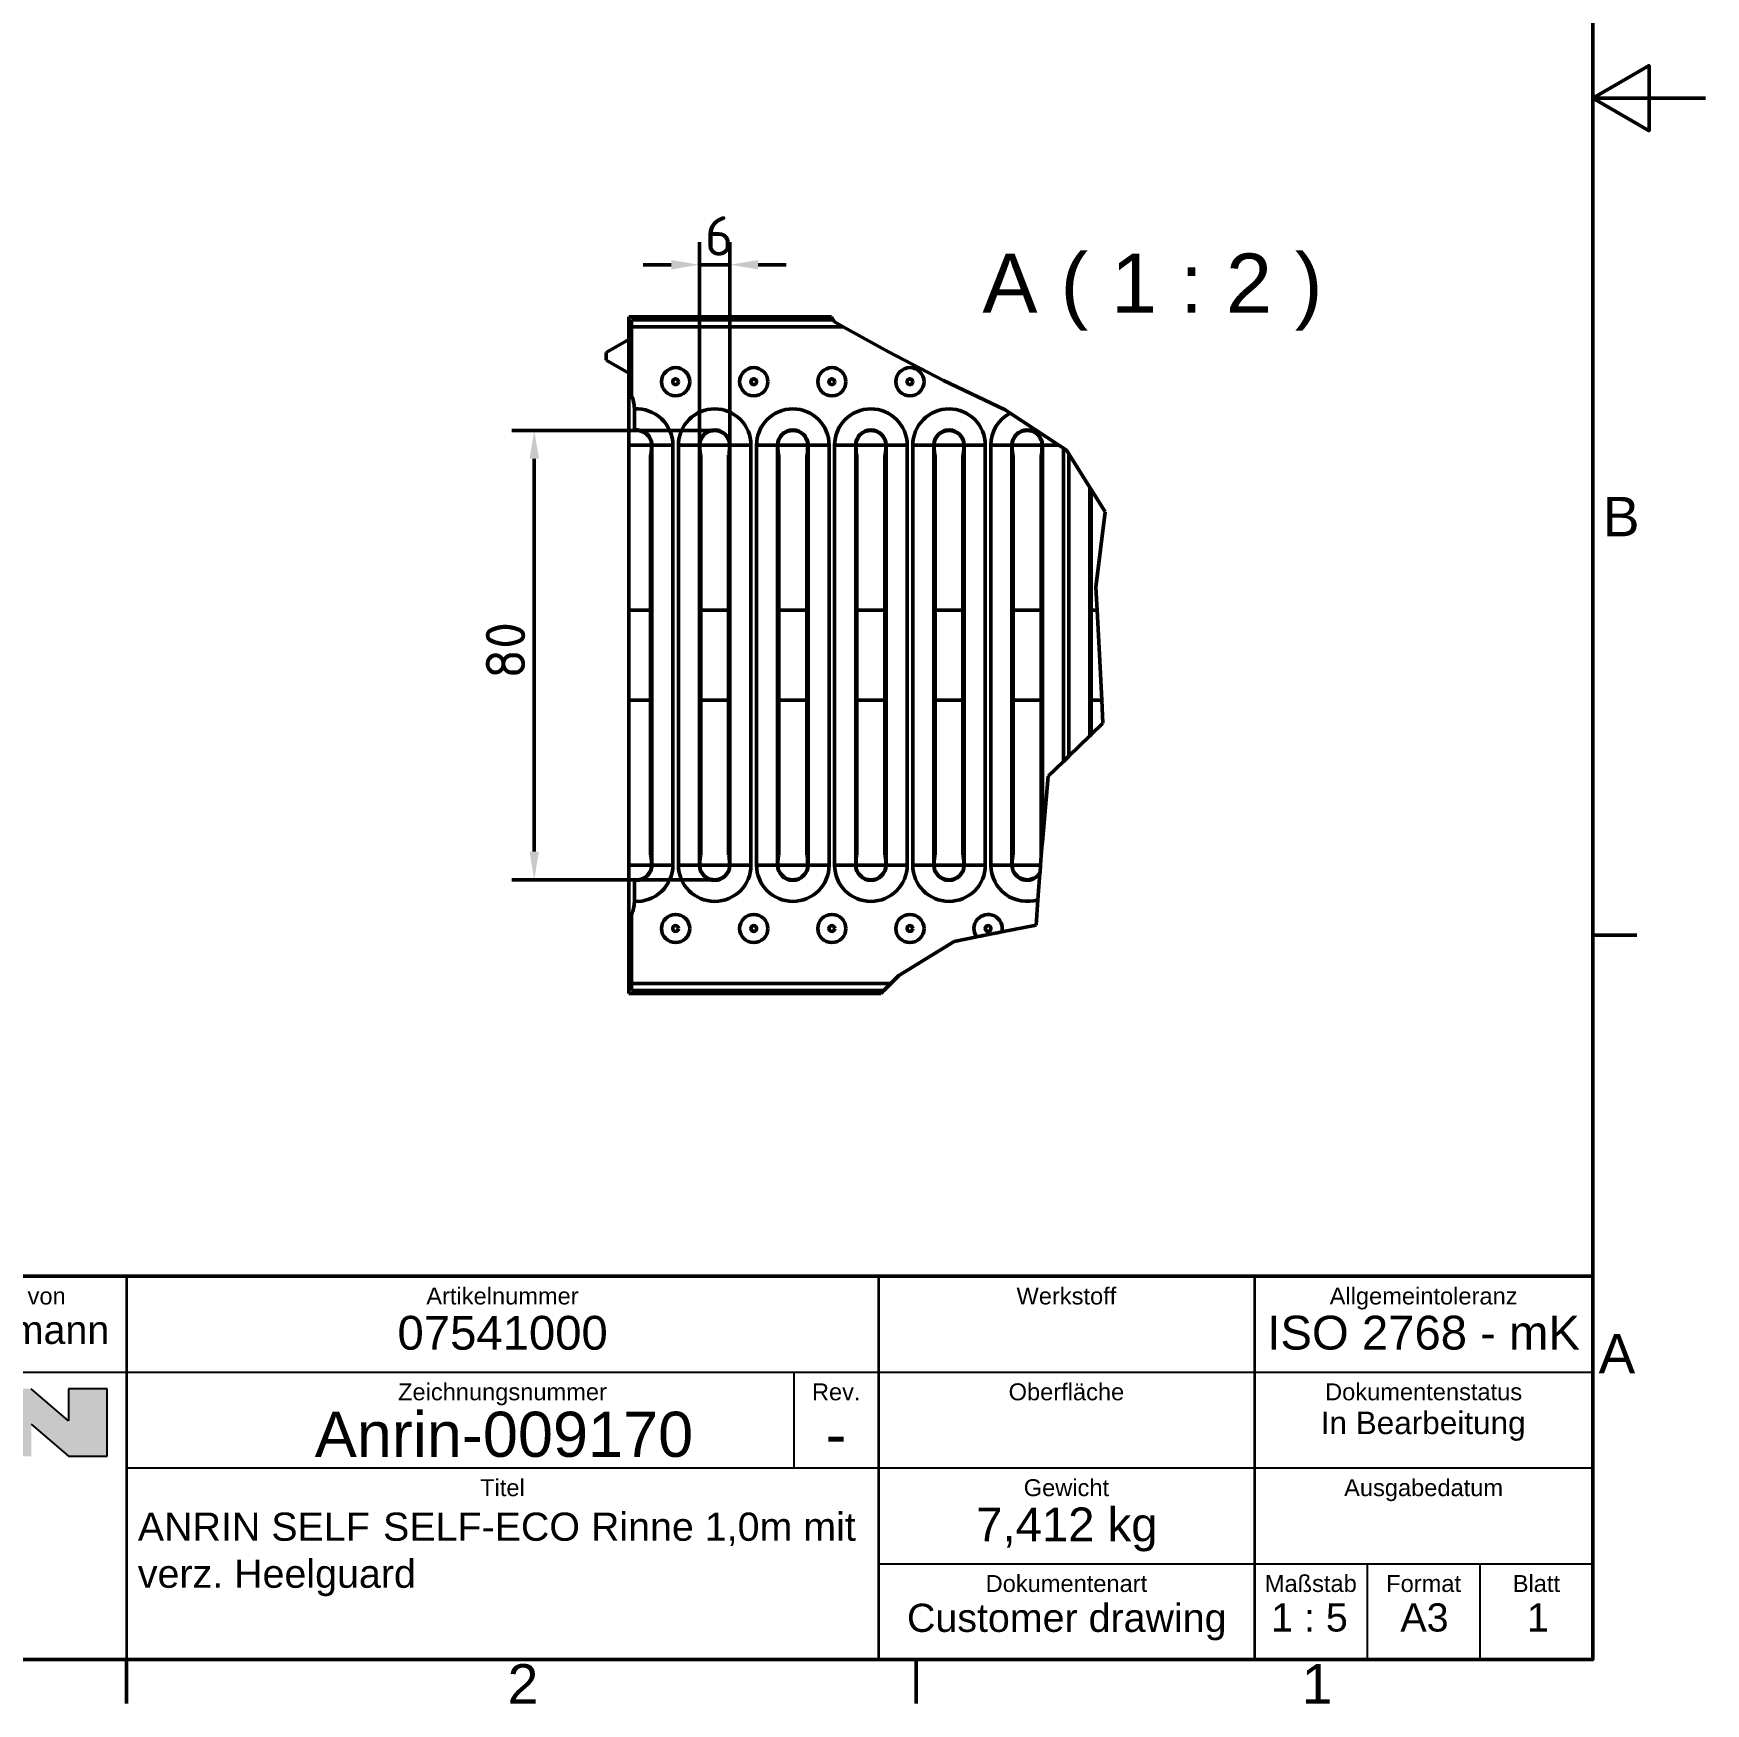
# Model space of a CAD drawing. Header units: millimetres. Extents: x 0 to 2100, y 0 to 1485.
# Drawn here: x 1359 to 2100, y 31 to 771 of the extents above; entities that cross this region are included whole.
import ezdxf
from ezdxf.enums import TextEntityAlignment as Align

# ---------------------------------------------------------------- set-up
doc = ezdxf.new("R2010")
doc.units = ezdxf.units.MM
doc.header["$LTSCALE"] = 5
doc.layers.get('0').update_dxf_attribs({"lineweight": 50})
doc.layers.get('Defpoints').update_dxf_attribs({"lineweight": 50})
for name, color, linetype, lineweight in [('Bemaßungen(DIN)', 7, 'Continuous', 50), ('Bruchlinien(DIN)', 7, 'Continuous', 50), ('Rahmen_0', 7, 'Continuous', 50), ('Rahmen_2', 7, 'Continuous', 50), ('Schraffur (ISO)', 7, 'Continuous', 50), ('Sichtbare Kanten(DIN)', 7, 'Continuous', 50), ('Sichtbare tangentiale Kanten(DIN)', 7, 'Continuous', 50), ('Skizziergeometrie (ISO)', 7, 'Continuous', 50), ('Symbole(DIN)', 7, 'Continuous', 50), ('Titel (ISO)', 7, 'Continuous', 50)]:
    doc.layers.add(name, color=color, linetype=linetype, lineweight=lineweight)
doc.styles.add('Aktuell-DIN', font='arial.ttf')
doc.styles.add('Aktuell-DINGroßer Text', font='arial.ttf')
doc.styles.add('Aktuell-DINNach Layer', font='arial.ttf')
doc.styles.add('Textstil36', font='arial.ttf')
doc.styles.add('Textstil50', font='arial.ttf')
doc.styles.add('Textstil53', font='arial.ttf')
doc.styles.add('Textstil60', font='arial.ttf')
doc.styles.add('Textstil77', font='arial.ttf')
doc.styles.add('TXT 3_5', font='isocpeur.ttf')
doc.dimstyles.new('Anrin Standard (DIN)', dxfattribs={"dimscale": 5, "dimtxt": 3.5, "dimasz": 2.5, "dimexe": 2, "dimexo": 0, "dimgap": 0.8, "dimtad": 1, "dimrnd": 1e-08, "dimtxsty": 'TXT 3_5', "dimcen": 0.09, "dimdle": 10, "dimclrd": 256, "dimclre": 256, "dimclrt": 256, "dimadec": 0, "dimazin": 2, "dimtfac": 0.714286, "dimtmove": 0, "dimatfit": 3, "dimfxl": 1, "dimtolj": 1, "dimlwd": -1, "dimlwe": -1, "dimarcsym": 0})

# ---------------------------------------------------------------- blocks, each defined once
blk = doc.blocks.new('Ränder Standardrahmen')
at = {"layer": 'Rahmen_0'}
for p, q in [((410, 74.25), (413.9, 74.25)), ((280, 10), (280, 6.1)), ((350, 10), (350, 6.1))]:
    blk.add_line(p, q, dxfattribs=at)
at = {"layer": 'Rahmen_0', "flags": 128}
for points in [[(10, 10), (10, 287), (410, 287), (410, 10), (10, 10)], [(420, 148.5), (410, 148.5), (415, 151.39), (415, 145.61), (410, 148.5)]]:
    blk.add_lwpolyline(points, dxfattribs=at)
at = {"layer": 'Rahmen_2', "char_height": 3.5, "attachment_point": 7, "style": 'Aktuell-DINNach Layer'}
for s, insert in [('B', (410.89, 109.63)), ('A', (410.51, 35.38)), ('2', (313.79, 6.1)), ('1', (384.2, 6.1))]:
    blk.add_mtext(s, dxfattribs=dict(at, insert=insert))
blk = doc.blocks.new('*D13')
at = {"layer": 'Bemaßungen(DIN)', "transparency": 16777216}
for p, q in [((1660.74, 595.08), (1570.74, 595.08)), ((1580.74, 582.58), (1580.74, 408.36)), ((1660.74, 395.86), (1570.74, 395.86))]:
    blk.add_line(p, q, dxfattribs=at)
for points in [[(1578.65, 582.58), (1582.82, 582.58), (1580.74, 595.08)], [(1578.65, 408.36), (1582.82, 408.36), (1580.74, 395.86)]]:
    blk.add_solid(points, dxfattribs=at)
at = {"layer": 'Defpoints', "color": 0, "transparency": 16777216}
for p in [(1660.74, 595.08), (1580.74, 395.86), (1660.74, 395.86)]:
    blk.add_point(p, dxfattribs=at)
at = {"layer": 'Bemaßungen(DIN)', "transparency": 16777216, "insert": (1559.24, 484.98), "char_height": 17.5, "attachment_point": 1, "rotation": 90, "style": 'TXT 3_5'}
blk.add_mtext('\\A1;80', dxfattribs=at)
blk = doc.blocks.new('*D14')
at = {"layer": 'Bemaßungen(DIN)', "transparency": 16777216}
for p, q in [((1653.99, 588.6), (1653.99, 678.6)), ((1667.49, 588.6), (1667.49, 678.6)), ((1641.49, 668.6), (1628.99, 668.6)), ((1667.49, 668.6), (1653.99, 668.6)), ((1679.99, 668.6), (1692.49, 668.6))]:
    blk.add_line(p, q, dxfattribs=at)
for points in [[(1641.49, 670.68), (1641.49, 666.51), (1653.99, 668.6)], [(1679.99, 670.68), (1679.99, 666.51), (1667.49, 668.6)]]:
    blk.add_solid(points, dxfattribs=at)
at = {"layer": 'Defpoints', "color": 0, "transparency": 16777216}
for p in [(1653.99, 668.6), (1653.99, 588.6), (1667.49, 588.6)]:
    blk.add_point(p, dxfattribs=at)
at = {"layer": 'Bemaßungen(DIN)', "transparency": 16777216, "insert": (1656.36, 690.1), "char_height": 17.5, "attachment_point": 1, "style": 'TXT 3_5'}
blk.add_mtext('\\A1;6', dxfattribs=at)
blk = doc.blocks.new('Schriftfelder Kundenzeichnung DE')
at = {"layer": 'Schraffur (ISO)'}
blk.add_hatch(color=256, dxfattribs=at).paths.add_polyline_path([(147.87, 229.25), (151.3, 229.25), (151.3, 223.25), (147.87, 223.25), (144.56, 226.1), (144.56, 223.25), (141.12, 223.25), (141.12, 229.25), (144.56, 229.25), (147.87, 226.4)])
at = {"layer": 'Skizziergeometrie (ISO)', "color": 7, "lineweight": 25}
for p, q in [((147.87, 226.4), (144.56, 229.25)), ((147.87, 229.25), (147.87, 226.4)), ((151.3, 229.25), (147.87, 229.25)), ((151.3, 223.25), (151.3, 229.25)), ((144.56, 226.1), (147.87, 223.25)), ((147.87, 223.25), (151.3, 223.25))]:
    blk.add_line(p, q, dxfattribs=at)
at = {"layer": 'Titel (ISO)', "lineweight": 50}
for p, q in [((283.01, 239.22), (103.01, 239.22)), ((283.01, 205.22), (283.01, 239.22)), ((103.01, 205.22), (283.01, 205.22))]:
    blk.add_line(p, q, dxfattribs=at)
at = {"layer": 'Titel (ISO)', "lineweight": 35}
for p, q in [((153.01, 239.22), (153.01, 205.22)), ((219.68, 239.22), (219.68, 205.22)), ((253.01, 239.22), (253.01, 205.22))]:
    blk.add_line(p, q, dxfattribs=at)
at = {"layer": 'Titel (ISO)', "lineweight": 25}
for p, q in [((103.01, 230.72), (283.01, 230.72)), ((212.18, 230.72), (212.18, 222.22)), ((153.01, 222.22), (283.01, 222.22)), ((219.68, 213.72), (283.01, 213.72)), ((263.01, 213.72), (263.01, 205.22)), ((273.01, 213.72), (273.01, 205.22))]:
    blk.add_line(p, q, dxfattribs=at)
at = {"layer": 'Symbole(DIN)', "color": 7, "style": 'Aktuell-DIN'}
for s, insert, char_height, attachment_point in [('\\fArial|b0|i0;Genehmigt von', (140.51, 238.22), 1.5, 2), ('\\fArial|b0|i0;Artikelnummer', (186.34, 238.22), 1.5, 2), ('\\fArial|b0|i0;Werkstoff', (236.34, 238.22), 1.5, 2), ('\\fArial|b0|i0;Allgemeintoleranz', (268.01, 238.22), 1.5, 2), ('\\fArial|b0|i0;Zeichnungsnummer', (186.34, 229.72), 1.5, 2), ('\\fArial|b0|i0;Oberfläche', (236.34, 229.72), 1.5, 2), ('\\fArial|b0|i0;Dokumentenstatus', (268.01, 229.72), 1.5, 2), ('\\fArial|b0|i0;Titel', (186.34, 221.22), 1.5, 2), ('\\fArial|b0|i0;Gewicht', (236.34, 221.22), 1.5, 2), ('\\fArial|b0|i0;Ausgabedatum', (268.01, 221.22), 1.5, 2), ('\\fArial|b0|i0; ', (174.58, 218.72), 3, 1), ('\\fArial|b0|i0;Dokumentenart', (236.34, 212.72), 1.5, 2), ('\\fArial|b0|i0;Maßstab', (258.01, 212.72), 1.5, 2), ('\\fArial|b0|i0;Format', (268.01, 212.72), 1.5, 2), ('\\fArial|b0|i0;Blatt', (278.01, 212.72), 1.5, 2)]:
    blk.add_mtext(s, dxfattribs=dict(at, insert=insert, char_height=char_height, attachment_point=attachment_point))
for s, insert, char_height, width, attachment_point in [('\\fArial|b0|i0;G. Broermann', (140.51, 235.72), 2.5, 21.9303, 2), ('\\fArial|b0|i0;ISO 2768 - mK', (268.01, 235.72), 3, 27.7157, 2), ('\\fArial|b0|i0;ANRIN SELF', (154.01, 218.26), 2.5, 20.5755, 1), ('\\fArial|b0|i0;SELF-ECO Rinne 1,0m mit ', (175.75, 218.26), 2.5, 42.8906, 1), ('\\fArial|b0|i0;verz. Heelguard', (154.01, 214.09), 2.5, 24.6494, 1)]:
    blk.add_mtext(s, dxfattribs=dict(at, insert=insert, char_height=char_height, width=width, attachment_point=attachment_point))
at = {"layer": 'Symbole(DIN)', "color": 179, "insert": (215.93, 229.72), "char_height": 1.5, "attachment_point": 2, "style": 'Aktuell-DIN'}
blk.add_mtext('\\fArial|b0|i0;Rev.', dxfattribs=at)
at = {"layer": 'Symbole(DIN)', "color": 7}
for tag, p, height, style in [('Artikelnummer_001', (177.03, 232.71), 3, 'Textstil60'), ('AUTOR_001', (104.13, 233.18), 2.5, 'Textstil36'), ('BAUTEILNUMMER_001', (169.7, 223.2), 4, 'Textstil53'), ('REVISIONSNUMMER_001', (214.99, 223.22), 4, 'Textstil53'), ('VaultStatus_001', (258.88, 225.22), 2, 'Textstil50'), ('MASSE\\P3;_001', (228.34, 215.71), 3, 'Textstil60'), ('Dokumentenart_001', (222.2, 207.68), 2.5, 'Textstil36'), ('Anfänglicher_Ansichtsmaßstab_001', (254.49, 207.71), 2.5, 'Textstil36'), ('Blattgröße_001', (265.95, 207.71), 2.5, 'Textstil36'), ('Blattnummer_001', (277.17, 207.71), 2.5, 'Textstil36')]:
    blk.add_attdef(tag, p, '', height=height, dxfattribs=dict(at, style=style))
for tag, height, style, p in [('MATERIAL', 1.8, 'Textstil77', (236.34, 235.72)), ('Oberfläche', 2.5, 'Textstil36', (236.34, 227.22)), ('GENEHM.DAT._KONSTR.', 3, 'Textstil60', (268.01, 218.72))]:
    blk.add_attdef(tag, text='', height=height, dxfattribs=dict(at, style=style)).set_placement(p, align=Align.TOP_CENTER)

msp = doc.modelspace()

# ---------------------------------------------------------------- linework, layer by layer
at = {"layer": 'Bruchlinien(DIN)'}
for p, q in [((1712.528, 645.471), (1713.285, 644.221)), ((1713.893, 643.217), (1713.285, 644.221)), ((1717.732, 641.096), (1713.893, 643.217)), ((1717.732, 641.096), (1737.753, 630.037)), ((1737.753, 630.037), (1762.208, 617.289)), ((1762.208, 617.289), (1789.493, 604.215)), ((1789.493, 604.215), (1791.661, 602.789)), ((1791.661, 602.789), (1813.232, 588.596)), ((1815.325, 587.219), (1813.232, 588.596)), ((1815.325, 587.219), (1816.886, 586.192)), ((1816.886, 586.192), (1817.774, 584.772)), ((1827.111, 569.834), (1817.774, 584.772)), ((1827.111, 569.834), (1827.674, 568.932)), ((1827.674, 568.932), (1833.909, 558.957)), ((1833.909, 558.957), (1829.666, 525.616)), ((1829.666, 525.616), (1830.22, 515.471)), ((1830.22, 515.471), (1831.298, 495.738)), ((1831.298, 495.738), (1832.33, 475.471)), ((1832.33, 475.471), (1832.849, 465.298)), ((1817.774, 450.677), (1827.111, 459.732)), ((1827.674, 460.279), (1827.111, 459.732)), ((1832.849, 465.298), (1827.674, 460.279)), ((1808.563, 441.743), (1815.325, 448.302)), ((1817.774, 450.677), (1815.325, 448.302)), ((1805.989, 412.511), (1808.563, 441.743)), ((1805.91, 411.62), (1805.528, 406.581)), ((1805.989, 412.511), (1805.91, 411.62)), ((1805.203, 402.31), (1804.961, 399.11)), ((1805.528, 406.581), (1805.203, 402.31)), ((1804.931, 398.718), (1804.041, 386.992)), ((1804.041, 386.992), (1803.189, 375.768)), ((1803.189, 375.768), (1787.995, 372.734)), ((1766.953, 368.532), (1742.381, 353.421)), ((1776.891, 370.516), (1766.953, 368.532)), ((1735.777, 346.721), (1738.858, 349.846)), ((1742.381, 353.421), (1738.858, 349.846)), ((1735.777, 346.721), (1734.545, 345.471))]:
    msp.add_line(p, q, dxfattribs=at)
for points, weights in [([(1804.961, 399.11), (1804.946, 398.917), (1804.931, 398.718)], [1.00047861167, 1.0006743223, 1]), ([(1787.995, 372.734), (1782.443, 371.625), (1776.891, 370.516)], [1, 2.36071437773, 1])]:
    msp.add_rational_spline(points, weights, degree=2, dxfattribs=at)
at = {"layer": 'Sichtbare Kanten(DIN)'}
for p, q in [((1712.528, 645.471), (1622.612, 645.471)), ((1622.612, 645.471), (1622.612, 625.134)), ((1623.862, 641.096), (1623.862, 644.221)), ((1623.862, 644.221), (1713.285, 644.221)), ((1623.862, 610.471), (1623.862, 641.096)), ((1622.612, 635.471), (1612.612, 629.698)), ((1612.612, 626.245), (1612.612, 629.698)), ((1622.612, 620.471), (1612.612, 626.245)), ((1622.612, 620.146), (1622.612, 625.134)), ((1622.612, 620.146), (1622.612, 617.325)), ((1623.862, 617.325), (1622.612, 617.325)), ((1622.612, 617.325), (1622.612, 588.633)), ((1625.112, 605.023), (1625.112, 604.653)), ((1625.112, 604.653), (1625.112, 595.273)), ((1622.612, 588.633), (1622.612, 515.471)), ((1632.3, 406.721), (1632.3, 584.221)), ((1654.549, 584.221), (1654.549, 406.721)), ((1666.925, 406.721), (1666.925, 584.221)), ((1689.174, 584.221), (1689.174, 406.721)), ((1701.55, 406.721), (1701.55, 584.221)), ((1723.799, 584.221), (1723.799, 406.721)), ((1736.175, 406.721), (1736.175, 584.221)), ((1758.424, 584.221), (1758.424, 406.721)), ((1770.8, 406.721), (1770.8, 584.221)), ((1793.049, 584.221), (1793.049, 406.721)), ((1805.425, 406.721), (1805.425, 584.221)), ((1827.674, 568.932), (1827.674, 460.279)), ((1622.612, 515.471), (1622.612, 475.471)), ((1622.612, 475.471), (1622.612, 402.31)), ((1622.612, 402.31), (1622.612, 373.618)), ((1625.112, 395.669), (1625.112, 386.289)), ((1625.112, 386.289), (1625.112, 385.92)), ((1623.862, 380.471), (1623.862, 349.846)), ((1622.612, 373.618), (1622.612, 370.797)), ((1622.612, 373.618), (1623.862, 373.618)), ((1622.612, 365.809), (1622.612, 370.797)), ((1622.612, 365.809), (1622.612, 345.471)), ((1623.862, 346.721), (1623.862, 349.846)), ((1734.545, 345.471), (1622.612, 345.471)), ((1623.862, 346.721), (1735.777, 346.721))]:
    msp.add_line(p, q, dxfattribs=at)
for centre in [(1643.425, 616.721), (1678.05, 616.721), (1712.675, 616.721), (1747.3, 616.721), (1643.425, 374.221), (1678.05, 374.221), (1712.675, 374.221), (1747.3, 374.221)]:
    msp.add_circle(centre, 6.25, dxfattribs=at)
for centre, radius, start, end in [((1612.612, 605.023), 12.5, 0, 25.841933), ((1612.612, 385.92), 12.5, 334.158067, 0), ((1781.925, 374.221), 6.25, 346.231226, 216.355461)]:
    msp.add_arc(centre, radius, start, end, dxfattribs=at)
for centre, major_axis, ratio, start_param, end_param in [((1626.112, 588.418), (0, 6.667), 0.9996402, 5.0597379, 6.4338058), ((1660.737, 588.418), (0, 6.667), 0.9996402, 5.0597379, 7.5066327), ((1695.362, 588.418), (0, 6.667), 0.9996402, 5.0597379, 7.5066327), ((1729.987, 588.418), (0, 6.667), 0.9996402, 5.0597379, 7.5066327), ((1764.612, 588.418), (0, 6.667), 0.9996402, 5.0597379, 7.5066327), ((1799.237, 588.418), (0, 6.667), 0.9996402, 5.0597379, 7.5066327), ((1632.3, 589.221), (0, -5), 0.0874887, 0, 1.4454685), ((1654.549, 589.221), (0, 5), 0.0874887, 1.6961242, 3.1415927), ((1666.925, 589.221), (0, -5), 0.0874887, 0, 1.4454685), ((1689.174, 589.221), (0, 5), 0.0874887, 1.6961242, 3.1415927), ((1701.55, 589.221), (0, -5), 0.0874887, 0, 1.4454685), ((1723.799, 589.221), (0, 5), 0.0874887, 1.6961242, 3.1415927), ((1736.175, 589.221), (0, -5), 0.0874887, 0, 1.4454685), ((1758.424, 589.221), (0, 5), 0.0874887, 1.6961242, 3.1415927), ((1770.8, 589.221), (0, -5), 0.0874887, 0, 1.4454685), ((1793.049, 589.221), (0, 5), 0.0874887, 1.6961242, 3.1415927), ((1805.425, 589.221), (0, -5), 0.0874887, 0, 1.4454685), ((1632.3, 401.721), (0, 5), 0.0874887, 4.8377168, 6.2831853), ((1654.549, 401.721), (0, -5), 0.0874887, 3.1415927, 4.5870611), ((1666.925, 401.721), (0, 5), 0.0874887, 4.8377168, 6.2831853), ((1689.174, 401.721), (0, -5), 0.0874887, 3.1415927, 4.5870611), ((1701.55, 401.721), (0, 5), 0.0874887, 4.8377168, 6.2831853), ((1723.799, 401.721), (0, -5), 0.0874887, 3.1415927, 4.5870611), ((1736.175, 401.721), (0, 5), 0.0874887, 4.8377168, 6.2831853), ((1758.424, 401.721), (0, -5), 0.0874887, 3.1415927, 4.5870611), ((1770.8, 401.721), (0, 5), 0.0874887, 4.8377168, 6.2831853), ((1793.049, 401.721), (0, -5), 0.0874887, 3.1415927, 4.5870611), ((1805.425, 401.721), (0, 5), 0.0874887, 6.045632, 6.2831853), ((1626.112, 402.525), (0, -6.667), 0.9996402, 6.1325648, 7.5066327), ((1660.737, 402.525), (0, -6.667), 0.9996402, 5.0597379, 7.5066327), ((1695.362, 402.525), (0, -6.667), 0.9996402, 5.0597379, 7.5066327), ((1729.987, 402.525), (0, -6.667), 0.9996402, 5.0597379, 7.5066327), ((1764.612, 402.525), (0, -6.667), 0.9996402, 5.0597379, 7.5066327), ((1799.237, 402.525), (0, -6.667), 0.9996402, 5.0597379, 7.3161678)]:
    msp.add_ellipse(centre, major_axis=major_axis, ratio=ratio, start_param=start_param, end_param=end_param, dxfattribs=at)
for points, weights in [([(1625.112, 595.273), (1625.112, 595.139), (1625.112, 595.009)], [1, 1.00020123327, 1.00000315487]), ([(1625.112, 395.934), (1625.112, 395.804), (1625.112, 395.669)], [1.00000315487, 1.0002012335, 1])]:
    msp.add_rational_spline(points, weights, degree=2, dxfattribs=at)
for points, knots in [([(1632.378, 590.687), (1632.388, 590.661), (1632.397, 590.635), (1632.471, 590.421), (1632.527, 590.228), (1632.649, 589.714), (1632.698, 589.389), (1632.726, 588.988), (1632.729, 588.915), (1632.733, 588.802), (1632.733, 588.762), (1632.734, 588.701), (1632.734, 588.679), (1632.734, 588.637), (1632.734, 588.617), (1632.734, 588.596)], [0.001228229, 0.001228229, 0.001228229, 0.001228229, 0.004648992, 0.004648992, 0.029389751, 0.029389751, 0.068905962, 0.068905962, 0.077693724, 0.077693724, 0.082516728, 0.082516728, 0.085093648, 0.085093648, 0.087568489, 0.087568489, 0.087568489, 0.087568489]), ([(1654.115, 588.596), (1654.115, 588.63), (1654.115, 588.664), (1654.115, 588.736), (1654.116, 588.774), (1654.118, 588.876), (1654.121, 588.94), (1654.132, 589.133), (1654.144, 589.262), (1654.202, 589.728), (1654.272, 590.058), (1654.4, 590.482), (1654.434, 590.585), (1654.471, 590.687)], [0, 0, 0, 0, 0.004080736, 0.004080736, 0.00866605, 0.00866605, 0.016351881, 0.016351881, 0.031890083, 0.031890083, 0.072800189, 0.072800189, 0.086303969, 0.086303969, 0.086303969, 0.086303969]), ([(1667.003, 590.687), (1667.013, 590.661), (1667.022, 590.635), (1667.096, 590.421), (1667.152, 590.228), (1667.274, 589.714), (1667.323, 589.389), (1667.351, 588.988), (1667.354, 588.915), (1667.358, 588.802), (1667.358, 588.762), (1667.359, 588.701), (1667.359, 588.679), (1667.359, 588.637), (1667.359, 588.617), (1667.359, 588.596)], [0.001228229, 0.001228229, 0.001228229, 0.001228229, 0.004648992, 0.004648992, 0.029389751, 0.029389751, 0.068905962, 0.068905962, 0.077693724, 0.077693724, 0.082516728, 0.082516728, 0.085093648, 0.085093648, 0.087568489, 0.087568489, 0.087568489, 0.087568489]), ([(1688.74, 588.596), (1688.74, 588.63), (1688.74, 588.664), (1688.74, 588.736), (1688.741, 588.774), (1688.743, 588.876), (1688.746, 588.94), (1688.757, 589.133), (1688.769, 589.262), (1688.827, 589.728), (1688.897, 590.058), (1689.025, 590.482), (1689.059, 590.585), (1689.096, 590.687)], [0, 0, 0, 0, 0.004080736, 0.004080736, 0.00866605, 0.00866605, 0.016351881, 0.016351881, 0.031890083, 0.031890083, 0.072800189, 0.072800189, 0.086303969, 0.086303969, 0.086303969, 0.086303969]), ([(1701.628, 590.687), (1701.638, 590.661), (1701.647, 590.635), (1701.721, 590.421), (1701.777, 590.228), (1701.899, 589.714), (1701.948, 589.389), (1701.976, 588.988), (1701.979, 588.915), (1701.983, 588.802), (1701.983, 588.762), (1701.984, 588.701), (1701.984, 588.679), (1701.984, 588.637), (1701.984, 588.617), (1701.984, 588.596)], [0.001228229, 0.001228229, 0.001228229, 0.001228229, 0.004648992, 0.004648992, 0.029389751, 0.029389751, 0.068905962, 0.068905962, 0.077693724, 0.077693724, 0.082516728, 0.082516728, 0.085093648, 0.085093648, 0.087568489, 0.087568489, 0.087568489, 0.087568489]), ([(1723.365, 588.596), (1723.365, 588.63), (1723.365, 588.664), (1723.365, 588.736), (1723.366, 588.774), (1723.368, 588.876), (1723.371, 588.94), (1723.382, 589.133), (1723.394, 589.262), (1723.452, 589.728), (1723.522, 590.058), (1723.65, 590.482), (1723.684, 590.585), (1723.721, 590.687)], [0, 0, 0, 0, 0.004080736, 0.004080736, 0.00866605, 0.00866605, 0.016351881, 0.016351881, 0.031890083, 0.031890083, 0.072800189, 0.072800189, 0.086303969, 0.086303969, 0.086303969, 0.086303969]), ([(1736.253, 590.687), (1736.263, 590.661), (1736.272, 590.635), (1736.346, 590.421), (1736.402, 590.228), (1736.524, 589.714), (1736.573, 589.389), (1736.601, 588.988), (1736.604, 588.915), (1736.608, 588.802), (1736.608, 588.762), (1736.609, 588.701), (1736.609, 588.679), (1736.609, 588.637), (1736.609, 588.617), (1736.609, 588.596)], [0.001228229, 0.001228229, 0.001228229, 0.001228229, 0.004648992, 0.004648992, 0.029389751, 0.029389751, 0.068905962, 0.068905962, 0.077693724, 0.077693724, 0.082516728, 0.082516728, 0.085093648, 0.085093648, 0.087568489, 0.087568489, 0.087568489, 0.087568489]), ([(1757.99, 588.596), (1757.99, 588.63), (1757.99, 588.664), (1757.99, 588.736), (1757.991, 588.774), (1757.993, 588.876), (1757.996, 588.94), (1758.007, 589.133), (1758.019, 589.262), (1758.077, 589.728), (1758.147, 590.058), (1758.275, 590.482), (1758.309, 590.585), (1758.346, 590.687)], [0, 0, 0, 0, 0.004080736, 0.004080736, 0.00866605, 0.00866605, 0.016351881, 0.016351881, 0.031890083, 0.031890083, 0.072800189, 0.072800189, 0.086303969, 0.086303969, 0.086303969, 0.086303969]), ([(1770.878, 590.687), (1770.888, 590.661), (1770.897, 590.635), (1770.971, 590.421), (1771.027, 590.228), (1771.149, 589.714), (1771.198, 589.389), (1771.226, 588.988), (1771.229, 588.915), (1771.233, 588.802), (1771.233, 588.762), (1771.234, 588.701), (1771.234, 588.679), (1771.234, 588.637), (1771.234, 588.617), (1771.234, 588.596)], [0.001228229, 0.001228229, 0.001228229, 0.001228229, 0.004648992, 0.004648992, 0.029389751, 0.029389751, 0.068905962, 0.068905962, 0.077693724, 0.077693724, 0.082516728, 0.082516728, 0.085093648, 0.085093648, 0.087568489, 0.087568489, 0.087568489, 0.087568489]), ([(1792.615, 588.596), (1792.615, 588.63), (1792.615, 588.664), (1792.615, 588.736), (1792.616, 588.774), (1792.618, 588.876), (1792.621, 588.94), (1792.632, 589.133), (1792.644, 589.262), (1792.702, 589.728), (1792.772, 590.058), (1792.9, 590.482), (1792.934, 590.585), (1792.971, 590.687)], [0, 0, 0, 0, 0.004080736, 0.004080736, 0.00866605, 0.00866605, 0.016351881, 0.016351881, 0.031890083, 0.031890083, 0.072800189, 0.072800189, 0.086303969, 0.086303969, 0.086303969, 0.086303969]), ([(1805.503, 590.687), (1805.513, 590.661), (1805.522, 590.635), (1805.596, 590.421), (1805.652, 590.228), (1805.774, 589.714), (1805.823, 589.389), (1805.851, 588.988), (1805.854, 588.915), (1805.858, 588.802), (1805.858, 588.762), (1805.859, 588.701), (1805.859, 588.679), (1805.859, 588.637), (1805.859, 588.617), (1805.859, 588.596)], [0.001228229, 0.001228229, 0.001228229, 0.001228229, 0.004648992, 0.004648992, 0.029389751, 0.029389751, 0.068905962, 0.068905962, 0.077693724, 0.077693724, 0.082516728, 0.082516728, 0.085093648, 0.085093648, 0.087568489, 0.087568489, 0.087568489, 0.087568489]), ([(1632.734, 402.346), (1632.734, 402.313), (1632.734, 402.279), (1632.734, 402.207), (1632.733, 402.169), (1632.731, 402.067), (1632.728, 402.003), (1632.717, 401.81), (1632.705, 401.681), (1632.647, 401.215), (1632.577, 400.885), (1632.45, 400.461), (1632.415, 400.358), (1632.378, 400.256)], [0, 0, 0, 0, 0.004080736, 0.004080736, 0.00866605, 0.00866605, 0.016351881, 0.016351881, 0.031890083, 0.031890083, 0.072800189, 0.072800189, 0.086303969, 0.086303969, 0.086303969, 0.086303969]), ([(1654.471, 400.256), (1654.461, 400.282), (1654.452, 400.307), (1654.378, 400.521), (1654.322, 400.715), (1654.2, 401.229), (1654.151, 401.554), (1654.124, 401.955), (1654.12, 402.028), (1654.117, 402.141), (1654.116, 402.181), (1654.115, 402.242), (1654.115, 402.264), (1654.115, 402.306), (1654.115, 402.326), (1654.115, 402.346)], [0.001228229, 0.001228229, 0.001228229, 0.001228229, 0.004648992, 0.004648992, 0.029389751, 0.029389751, 0.068905962, 0.068905962, 0.077693724, 0.077693724, 0.082516728, 0.082516728, 0.085093648, 0.085093648, 0.087568489, 0.087568489, 0.087568489, 0.087568489]), ([(1667.359, 402.346), (1667.359, 402.313), (1667.359, 402.279), (1667.359, 402.207), (1667.358, 402.169), (1667.356, 402.067), (1667.353, 402.003), (1667.342, 401.81), (1667.33, 401.681), (1667.272, 401.215), (1667.202, 400.885), (1667.075, 400.461), (1667.04, 400.358), (1667.003, 400.256)], [0, 0, 0, 0, 0.004080736, 0.004080736, 0.00866605, 0.00866605, 0.016351881, 0.016351881, 0.031890083, 0.031890083, 0.072800189, 0.072800189, 0.086303969, 0.086303969, 0.086303969, 0.086303969]), ([(1689.096, 400.256), (1689.086, 400.282), (1689.077, 400.307), (1689.003, 400.521), (1688.947, 400.715), (1688.825, 401.229), (1688.776, 401.554), (1688.749, 401.955), (1688.745, 402.028), (1688.742, 402.141), (1688.741, 402.181), (1688.74, 402.242), (1688.74, 402.264), (1688.74, 402.306), (1688.74, 402.326), (1688.74, 402.346)], [0.001228229, 0.001228229, 0.001228229, 0.001228229, 0.004648992, 0.004648992, 0.029389751, 0.029389751, 0.068905962, 0.068905962, 0.077693724, 0.077693724, 0.082516728, 0.082516728, 0.085093648, 0.085093648, 0.087568489, 0.087568489, 0.087568489, 0.087568489]), ([(1701.984, 402.346), (1701.984, 402.313), (1701.984, 402.279), (1701.984, 402.207), (1701.983, 402.169), (1701.981, 402.067), (1701.978, 402.003), (1701.967, 401.81), (1701.955, 401.681), (1701.897, 401.215), (1701.827, 400.885), (1701.7, 400.461), (1701.665, 400.358), (1701.628, 400.256)], [0, 0, 0, 0, 0.004080736, 0.004080736, 0.00866605, 0.00866605, 0.016351881, 0.016351881, 0.031890083, 0.031890083, 0.072800189, 0.072800189, 0.086303969, 0.086303969, 0.086303969, 0.086303969]), ([(1723.721, 400.256), (1723.711, 400.282), (1723.702, 400.307), (1723.628, 400.521), (1723.572, 400.715), (1723.45, 401.229), (1723.401, 401.554), (1723.374, 401.955), (1723.37, 402.028), (1723.367, 402.141), (1723.366, 402.181), (1723.365, 402.242), (1723.365, 402.264), (1723.365, 402.306), (1723.365, 402.326), (1723.365, 402.346)], [0.001228229, 0.001228229, 0.001228229, 0.001228229, 0.004648992, 0.004648992, 0.029389751, 0.029389751, 0.068905962, 0.068905962, 0.077693724, 0.077693724, 0.082516728, 0.082516728, 0.085093648, 0.085093648, 0.087568489, 0.087568489, 0.087568489, 0.087568489]), ([(1736.609, 402.346), (1736.609, 402.313), (1736.609, 402.279), (1736.609, 402.207), (1736.608, 402.169), (1736.606, 402.067), (1736.603, 402.003), (1736.592, 401.81), (1736.58, 401.681), (1736.522, 401.215), (1736.452, 400.885), (1736.325, 400.461), (1736.29, 400.358), (1736.253, 400.256)], [0, 0, 0, 0, 0.004080736, 0.004080736, 0.00866605, 0.00866605, 0.016351881, 0.016351881, 0.031890083, 0.031890083, 0.072800189, 0.072800189, 0.086303969, 0.086303969, 0.086303969, 0.086303969]), ([(1758.346, 400.256), (1758.336, 400.282), (1758.327, 400.307), (1758.253, 400.521), (1758.197, 400.715), (1758.075, 401.229), (1758.026, 401.554), (1757.999, 401.955), (1757.995, 402.028), (1757.992, 402.141), (1757.991, 402.181), (1757.99, 402.242), (1757.99, 402.264), (1757.99, 402.306), (1757.99, 402.326), (1757.99, 402.346)], [0.001228229, 0.001228229, 0.001228229, 0.001228229, 0.004648992, 0.004648992, 0.029389751, 0.029389751, 0.068905962, 0.068905962, 0.077693724, 0.077693724, 0.082516728, 0.082516728, 0.085093648, 0.085093648, 0.087568489, 0.087568489, 0.087568489, 0.087568489]), ([(1771.234, 402.346), (1771.234, 402.313), (1771.234, 402.279), (1771.234, 402.207), (1771.233, 402.169), (1771.231, 402.067), (1771.228, 402.003), (1771.217, 401.81), (1771.205, 401.681), (1771.147, 401.215), (1771.077, 400.885), (1770.95, 400.461), (1770.915, 400.358), (1770.878, 400.256)], [0, 0, 0, 0, 0.004080736, 0.004080736, 0.00866605, 0.00866605, 0.016351881, 0.016351881, 0.031890083, 0.031890083, 0.072800189, 0.072800189, 0.086303969, 0.086303969, 0.086303969, 0.086303969]), ([(1792.971, 400.256), (1792.961, 400.282), (1792.952, 400.307), (1792.878, 400.521), (1792.822, 400.715), (1792.7, 401.229), (1792.651, 401.554), (1792.624, 401.955), (1792.62, 402.028), (1792.617, 402.141), (1792.616, 402.181), (1792.615, 402.242), (1792.615, 402.264), (1792.615, 402.306), (1792.615, 402.326), (1792.615, 402.346)], [0.001228229, 0.001228229, 0.001228229, 0.001228229, 0.004648992, 0.004648992, 0.029389751, 0.029389751, 0.068905962, 0.068905962, 0.077693724, 0.077693724, 0.082516728, 0.082516728, 0.085093648, 0.085093648, 0.087568489, 0.087568489, 0.087568489, 0.087568489])]:
    msp.add_open_spline(points, degree=3, knots=knots, dxfattribs=at)
at = {"layer": 'Sichtbare tangentiale Kanten(DIN)'}
for p, q in [((1717.732, 641.096), (1623.862, 641.096)), ((1623.862, 625.134), (1622.612, 625.134)), ((1623.862, 620.146), (1622.612, 620.146)), ((1632.734, 588.633), (1622.612, 588.633)), ((1632.864, 588.596), (1632.734, 588.596)), ((1632.864, 588.596), (1642.2, 588.596)), ((1632.864, 588.596), (1632.864, 402.346)), ((1642.2, 402.346), (1642.2, 588.596)), ((1644.649, 588.596), (1644.649, 402.346)), ((1653.986, 588.596), (1644.649, 588.596)), ((1653.986, 402.346), (1653.986, 588.596)), ((1653.986, 588.596), (1654.115, 588.596)), ((1667.359, 588.633), (1654.115, 588.633)), ((1667.489, 588.596), (1667.359, 588.596)), ((1667.489, 588.596), (1676.825, 588.596)), ((1667.489, 588.596), (1667.489, 402.346)), ((1676.825, 402.346), (1676.825, 588.596)), ((1679.274, 588.596), (1679.274, 402.346)), ((1688.611, 588.596), (1679.274, 588.596)), ((1688.611, 402.346), (1688.611, 588.596)), ((1688.611, 588.596), (1688.74, 588.596)), ((1701.984, 588.633), (1688.74, 588.633)), ((1702.114, 588.596), (1701.984, 588.596)), ((1702.114, 588.596), (1711.45, 588.596)), ((1702.114, 588.596), (1702.114, 402.346)), ((1711.45, 402.346), (1711.45, 588.596)), ((1713.899, 588.596), (1713.899, 402.346)), ((1723.236, 588.596), (1713.899, 588.596)), ((1723.236, 402.346), (1723.236, 588.596)), ((1723.236, 588.596), (1723.365, 588.596)), ((1736.609, 588.633), (1723.365, 588.633)), ((1736.739, 588.596), (1736.609, 588.596)), ((1736.739, 588.596), (1746.075, 588.596)), ((1736.739, 588.596), (1736.739, 402.346)), ((1746.075, 402.346), (1746.075, 588.596)), ((1748.524, 588.596), (1748.524, 402.346)), ((1757.861, 588.596), (1748.524, 588.596)), ((1757.861, 402.346), (1757.861, 588.596)), ((1757.861, 588.596), (1757.99, 588.596)), ((1771.234, 588.633), (1757.99, 588.633)), ((1771.364, 588.596), (1771.234, 588.596)), ((1771.364, 588.596), (1780.7, 588.596)), ((1771.364, 588.596), (1771.364, 402.346)), ((1780.7, 402.346), (1780.7, 588.596)), ((1792.486, 588.596), (1783.149, 588.596)), ((1783.149, 588.596), (1783.149, 402.346)), ((1792.486, 402.346), (1792.486, 588.596)), ((1792.486, 588.596), (1792.615, 588.596)), ((1805.859, 588.633), (1792.615, 588.633)), ((1805.989, 588.596), (1805.859, 588.596)), ((1805.989, 588.596), (1813.232, 588.596)), ((1805.989, 588.596), (1805.989, 412.511)), ((1815.325, 448.302), (1815.325, 587.219)), ((1817.774, 584.772), (1817.774, 450.677)), ((1827.111, 459.732), (1827.111, 569.834)), ((1632.3, 515.471), (1622.612, 515.471)), ((1666.925, 515.471), (1654.549, 515.471)), ((1701.55, 515.471), (1689.174, 515.471)), ((1736.175, 515.471), (1723.799, 515.471)), ((1770.8, 515.471), (1758.424, 515.471)), ((1805.425, 515.471), (1793.049, 515.471)), ((1830.22, 515.471), (1827.674, 515.471)), ((1632.3, 475.471), (1622.612, 475.471)), ((1666.925, 475.471), (1654.549, 475.471)), ((1701.55, 475.471), (1689.174, 475.471)), ((1736.175, 475.471), (1723.799, 475.471)), ((1770.8, 475.471), (1758.424, 475.471)), ((1805.425, 475.471), (1793.049, 475.471)), ((1832.33, 475.471), (1827.674, 475.471)), ((1632.734, 402.31), (1622.612, 402.31)), ((1632.864, 402.346), (1632.734, 402.346)), ((1642.2, 402.346), (1632.864, 402.346)), ((1644.649, 402.346), (1653.986, 402.346)), ((1653.986, 402.346), (1654.115, 402.346)), ((1667.359, 402.31), (1654.115, 402.31)), ((1667.489, 402.346), (1667.359, 402.346)), ((1676.825, 402.346), (1667.489, 402.346)), ((1679.274, 402.346), (1688.611, 402.346)), ((1688.611, 402.346), (1688.74, 402.346)), ((1701.984, 402.31), (1688.74, 402.31)), ((1702.114, 402.346), (1701.984, 402.346)), ((1711.45, 402.346), (1702.114, 402.346)), ((1713.899, 402.346), (1723.236, 402.346)), ((1723.236, 402.346), (1723.365, 402.346)), ((1736.609, 402.31), (1723.365, 402.31)), ((1736.739, 402.346), (1736.609, 402.346)), ((1746.075, 402.346), (1736.739, 402.346)), ((1748.524, 402.346), (1757.861, 402.346)), ((1757.861, 402.346), (1757.99, 402.346)), ((1771.234, 402.31), (1757.99, 402.31)), ((1771.364, 402.346), (1771.234, 402.346)), ((1780.7, 402.346), (1771.364, 402.346)), ((1783.149, 402.346), (1792.486, 402.346)), ((1792.486, 402.346), (1792.615, 402.346)), ((1805.203, 402.31), (1792.615, 402.31)), ((1623.862, 370.797), (1622.612, 370.797)), ((1623.862, 365.809), (1622.612, 365.809)), ((1623.862, 349.846), (1738.858, 349.846))]:
    msp.add_line(p, q, dxfattribs=at)
for centre in [(1643.425, 616.721), (1678.05, 616.721), (1712.675, 616.721), (1747.3, 616.721), (1643.425, 374.221), (1678.05, 374.221), (1712.675, 374.221), (1747.3, 374.221), (1781.925, 374.221)]:
    msp.add_circle(centre, 1.277, dxfattribs=at)
for centre, radius, start, end in [((1626.112, 588.596), 16.088, 0, 93.563683), ((1660.737, 588.596), 16.088, 0, 180), ((1695.362, 588.596), 16.088, 0, 180), ((1729.987, 588.596), 16.088, 0, 180), ((1764.612, 588.596), 16.088, 0, 180), ((1799.237, 588.596), 16.088, 118.093867, 180), ((1626.112, 588.596), 6.752, 0, 98.517716), ((1660.737, 588.596), 6.752, 0, 180), ((1695.362, 588.596), 6.752, 0, 180), ((1729.987, 588.596), 6.752, 0, 180), ((1764.612, 588.596), 6.752, 0, 180), ((1799.237, 588.596), 6.752, 0, 180), ((1626.112, 402.346), 16.088, 266.436317, 0), ((1626.112, 402.346), 6.752, 261.482284, 0), ((1660.737, 402.346), 16.088, 180, 0), ((1660.737, 402.346), 6.752, 180, 0), ((1695.362, 402.346), 16.088, 180, 0), ((1695.362, 402.346), 6.752, 180, 0), ((1729.987, 402.346), 16.088, 180, 0), ((1729.987, 402.346), 6.752, 180, 0), ((1764.612, 402.346), 16.088, 180, 0), ((1764.612, 402.346), 6.752, 180, 0), ((1799.237, 402.346), 16.088, 180, 287.373242), ((1799.237, 402.346), 6.752, 180, 327.494797)]:
    msp.add_arc(centre, radius, start, end, dxfattribs=at)

# ---------------------------------------------------------------- block references
at = {"xscale": 5, "yscale": 5, "zscale": 5}
msp.add_blockref('Ränder Standardrahmen', (0, 0), dxfattribs=at)
ref = msp.add_blockref('Schriftfelder Kundenzeichnung DE', (634.956, -976.102), dxfattribs=dict(xscale=5, yscale=5, zscale=5))
ref.add_attrib('Anfänglicher_Ansichtsmaßstab_001', '1 : 5', (1907.41, 62.449), dxfattribs={"layer": 'Symbole(DIN)', "color": 7, "height": 12.5, "style": 'Textstil36'})
ref.add_attrib('Blattgröße_001', 'A3', (1964.717, 62.449), dxfattribs={"layer": 'Symbole(DIN)', "color": 7, "height": 12.5, "style": 'Textstil36'})
ref.add_attrib('Blattnummer_001', '1', (2020.796, 62.449), dxfattribs={"layer": 'Symbole(DIN)', "color": 7, "height": 12.5, "style": 'Textstil36'})
ref.add_attrib('VaultStatus_001', 'In Bearbeitung', (1929.379, 150), dxfattribs={"layer": 'Symbole(DIN)', "color": 7, "height": 10, "style": 'Textstil50'})
ref.add_attrib('MASSE\\P3;_001', '7,412 kg', (1776.675, 102.439), dxfattribs={"layer": 'Symbole(DIN)', "color": 7, "height": 15, "style": 'Textstil60'})
ref.add_attrib('Artikelnummer_001', '07541000', (1520.117, 187.439), dxfattribs={"layer": 'Symbole(DIN)', "color": 7, "height": 15, "style": 'Textstil60'})
ref.add_attrib('BAUTEILNUMMER_001', 'Anrin-009170', (1483.454, 139.918), dxfattribs={"layer": 'Symbole(DIN)', "color": 7, "height": 20, "style": 'Textstil53'})
ref.add_attrib('REVISIONSNUMMER_001', '-', (1709.924, 140), dxfattribs={"layer": 'Symbole(DIN)', "color": 7, "height": 20, "style": 'Textstil53'})
ref.add_attrib('Dokumentenart_001', 'Customer drawing', (1745.968, 62.287), dxfattribs={"layer": 'Symbole(DIN)', "color": 7, "height": 12.5, "style": 'Textstil36'})

# ---------------------------------------------------------------- texts
at = {"layer": 'Symbole(DIN)', "color": 179, "insert": (1779.412, 639.409), "char_height": 26.25, "attachment_point": 7, "style": 'Aktuell-DINGroßer Text'}
msp.add_mtext('A ( 1 : 2 )', dxfattribs=at)

# ---------------------------------------------------------------- dimensions: what is measured, and where the dimension line sits
at = {"layer": 'Bemaßungen(DIN)'}
for base, p1, p2, angle, override, picture, middle in [((1653.986, 668.596), (1667.489, 588.596), (1653.986, 588.596), 180, {"dimgap": 0.8, "dimdec": 0, "dimlfac": 0.444346, "dimtol": 0, "dimlim": 0, "dimtp": 0, "dimtm": 0, "dimtdec": 2, "dimtofl": 1, "dimatfit": 1}, '*D14', (1660.737, 668.596)), ((1580.737, 395.858), (1660.737, 595.084), (1660.737, 395.858), 90, {"dimgap": 0.8, "dimdec": 0, "dimlfac": 0.4, "dimtol": 0, "dimlim": 0, "dimtp": 0, "dimtm": 0, "dimtdec": 0, "dimtofl": 0, "dimatfit": 1}, '*D13', (1580.737, 495.482))]:
    dim = msp.add_linear_dim(base=base, p1=p1, p2=p2, angle=angle, dimstyle='Anrin Standard (DIN)', override=override, dxfattribs=at)
    dim.commit()
    dim.dimension.update_dxf_attribs({"geometry": picture, "text_midpoint": middle, "dimtype": 160})

doc.saveas('drawing.dxf')
